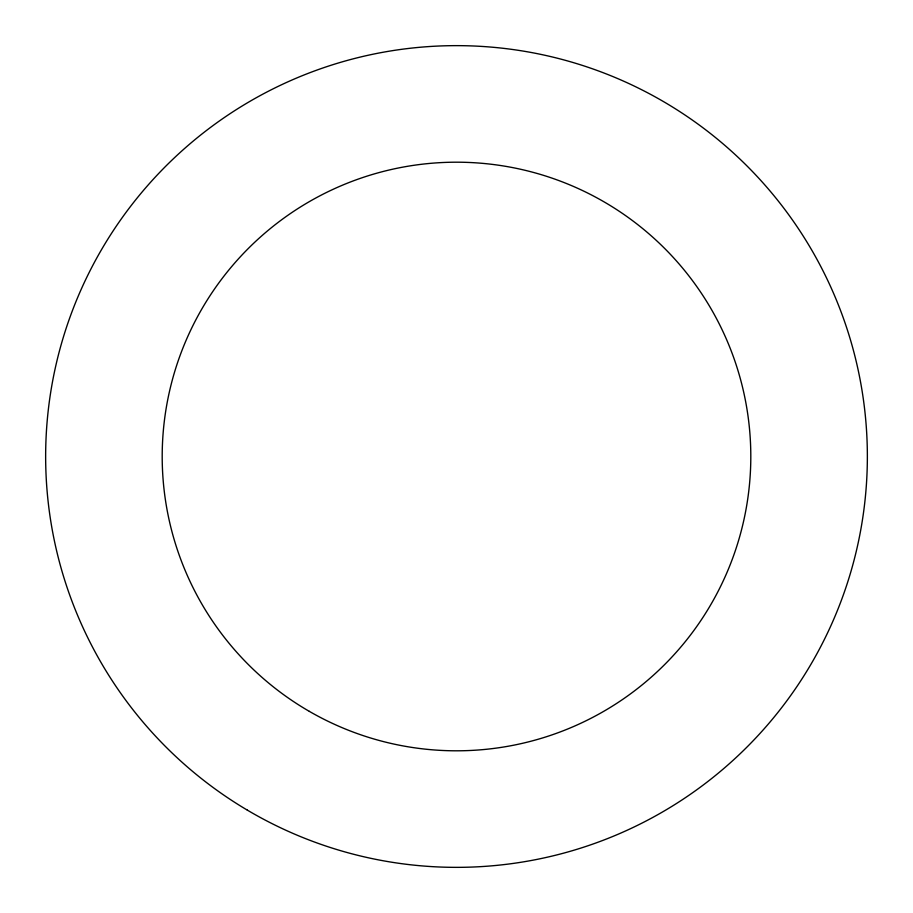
<?xml version="1.0" encoding="UTF-8"?>
<svg xmlns="http://www.w3.org/2000/svg" width="913" height="913" viewBox="0 0 913 913"><rect width="100%" height="100%" fill="white"/><g stroke="black" fill="none" stroke-linecap="round" stroke-linejoin="round"><path stroke-width="1.37" d="M309.347 711.375A294.306 294.306 0 0 0 750.806 456.5A294.306 294.306 0 0 0 309.347 201.625A294.306 294.306 0 0 0 309.347 711.375M247.355 810.139A410.861 410.861 0 0 0 867.339 460.814A410.861 410.861 0 0 0 254.818 98.547A410.861 410.861 0 0 0 247.355 810.139"/></g></svg>
